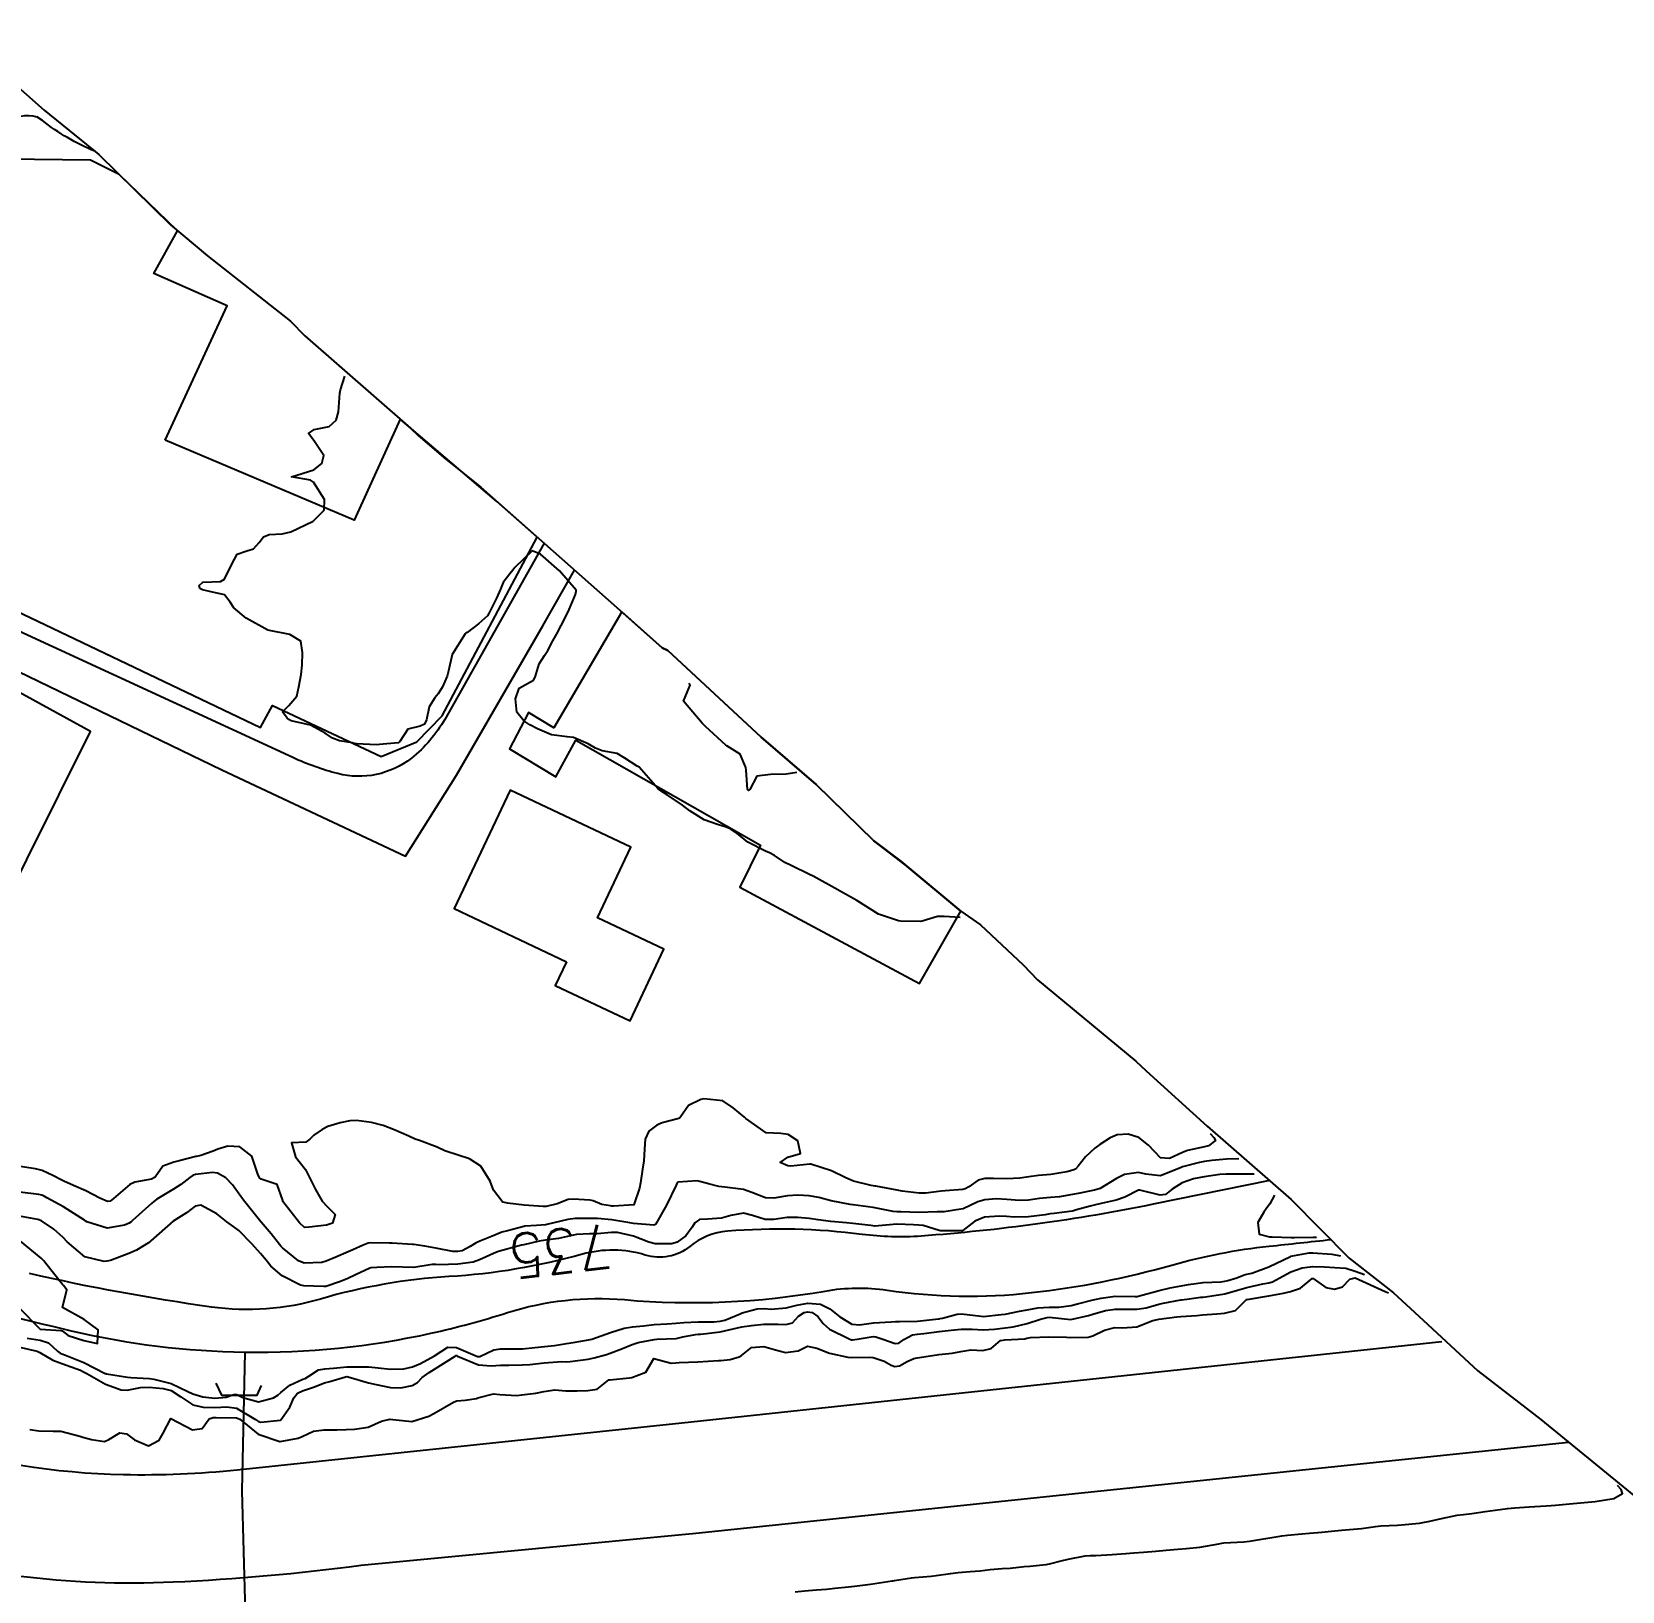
# Model space of a CAD drawing. Header units: metres. Extents: x 307586 to 320046, y 7427249 to 7434250.
# Drawn here: x 317432.6 to 317577.7, y 7432233.3 to 7432375.6 of the extents above; entities that cross this region are included whole.
import ezdxf
from ezdxf.enums import TextEntityAlignment as Align

# ---------------------------------------------------------------- set-up
doc = ezdxf.new("R2010")
doc.units = ezdxf.units.M
doc.header["$MEASUREMENT"] = 0
for name, color, linetype in [('Area', 45, 'Continuous'), ('Cotas', 45, 'Continuous'), ('Curvas de Nivel 1m', 11, 'Continuous'), ('Curvas de Nivel 5m', 15, 'Continuous'), ('Edificações', 30, 'Continuous'), ('Hidrografia', 140, 'Continuous'), ('Pontes_Viadutos_Tubos', 190, 'Continuous'), ('Vias Primárias', 230, 'Continuous')]:
    doc.layers.add(name, color=color, linetype=linetype)
doc.styles.add('Style-STANDARD', font='STANDARD.shx')

msp = doc.modelspace()

# ---------------------------------------------------------------- linework, layer by layer
at = {"layer": 'Area'}
msp.add_polyline3d([(317425.62, 7432375.55, 740.32), (317433.7, 7432368.4, 738.74), (317438.7, 7432364.36, 741.86), (317445.24, 7432357.95, 741.92), (317448.61, 7432355.11, 741.26), (317456.18, 7432349.16, 738.07), (317457.49, 7432347.83, 738.01), (317467.12, 7432339.38, 738.19), (317467.83, 7432338.71, 744.69), (317470.36, 7432336.57, 745.68), (317473.53, 7432334, 745.52), (317485.94, 7432323.03, 752.3), (317490.07, 7432319.34, 745.45), (317490.6, 7432319.11, 745.47), (317499.1, 7432311.22, 742.32), (317504.14, 7432306.89, 741.95), (317509.4, 7432301.75, 741.73), (317511.84, 7432299.9, 741.65), (317517.32, 7432295.34, 741.45), (317519.11, 7432294.08, 742.39), (317523.02, 7432290.44, 737.67), (317524.31, 7432289.07, 737.64), (317533.28, 7432281.65, 738.7), (317534.23, 7432280.78, 737.93), (317539.8, 7432275.72, 739.55), (317547.46, 7432269.04, 734), (317552.76, 7432263.69, 737.47), (317556.8, 7432260.51, 737.51), (317559.11, 7432258.37, 737.4), (317564.49, 7432253.4, 737.51), (317570.23, 7432248.95, 737.41), (317580.89, 7432240.26, 738.86)], dxfattribs=at)
at = {"layer": 'Curvas de Nivel 1m', "flags": 128}
for points, elevation in [([(317517.25, 7432294.76), (317515.81, 7432294.85), (317515.19, 7432294.85), (317513.81, 7432294.42), (317513.66, 7432294.39), (317511.81, 7432294.42), (317511.63, 7432294.44), (317509.81, 7432295.06), (317507.83, 7432296.31), (317506.54, 7432297.03), (317505.84, 7432297.42), (317504.14, 7432298.36), (317503.85, 7432298.52), (317503.53, 7432298.69), (317501.86, 7432299.5), (317501.26, 7432299.78), (317500.34, 7432300.4), (317499.88, 7432300.66), (317499.5, 7432300.8), (317497.89, 7432301.63), (317496.9, 7432302.44), (317496.28, 7432302.83), (317495.91, 7432302.99), (317495.13, 7432303.25), (317493.91, 7432303.66), (317492.61, 7432304.49), (317491.93, 7432305), (317490.53, 7432305.94), (317489.95, 7432306.32), (317489.7, 7432306.53), (317487.97, 7432308.46), (317487.92, 7432308.5), (317487.81, 7432308.55), (317486.69, 7432309.28), (317485.98, 7432309.72), (317484.62, 7432309.96), (317483.99, 7432310.2), (317483.33, 7432310.61), (317482, 7432311.17), (317481.4, 7432311.23), (317480, 7432311.42), (317478.72, 7432311.96), (317478.02, 7432312.33), (317477.45, 7432312.68), (317476.82, 7432313.48), (317476.69, 7432314.69), (317477.05, 7432315.69), (317478.07, 7432316.24), (317478.35, 7432316.39), (317478.49, 7432316.67), (317478.87, 7432317.88), (317479.34, 7432318.66), (317479.65, 7432319.11), (317480.11, 7432319.98), (317480.46, 7432320.64), (317480.87, 7432321.38), (317481.52, 7432322.63), (317482.16, 7432324.23), (317482.25, 7432324.53), (317482.24, 7432324.62), (317480.7, 7432326.39), (317478.98, 7432327.89), (317478.21, 7432328.19), (317476.64, 7432326.69), (317476.45, 7432326.44), (317476.18, 7432326.1), (317475.57, 7432325.31), (317475.32, 7432324.71), (317474.96, 7432323.9), (317474.39, 7432322.72), (317474.31, 7432322.55), (317474.14, 7432322.27), (317473.32, 7432321.53), (317472.28, 7432320.74), (317472.18, 7432320.68), (317472.11, 7432320.63), (317470.93, 7432318.76), (317470.58, 7432317.27), (317470.47, 7432316.76), (317470.05, 7432315.81), (317469.66, 7432315.16), (317469.34, 7432314.78), (317468.84, 7432313.98), (317468.57, 7432312.78), (317468.41, 7432312.39), (317468.01, 7432312.21), (317466.89, 7432311.92), (317466.15, 7432310.82), (317465.99, 7432310.7), (317464.3, 7432310.53), (317463.99, 7432310.52), (317462.24, 7432310.61), (317461.99, 7432310.64), (317461.8, 7432310.68), (317460.66, 7432310.88), (317460, 7432311.1), (317459.33, 7432311.57), (317458.01, 7432312.3), (317456.25, 7432312.7), (317456.02, 7432312.81), (317455.86, 7432312.94), (317455.44, 7432313.53), (317456.03, 7432314.09), (317456.74, 7432314.93), (317456.93, 7432315.8), (317457.16, 7432316.92), (317457.24, 7432317.76), (317457.28, 7432318.92), (317457.13, 7432319.95), (317456.11, 7432320.57), (317454.11, 7432320.96), (317452.13, 7432322.06), (317451.02, 7432323), (317450.67, 7432323.52), (317450.15, 7432324.19), (317448.67, 7432324.51), (317448.16, 7432324.64), (317447.91, 7432324.78), (317447.84, 7432325.03), (317448.17, 7432325.35), (317449.78, 7432325.4), (317450.17, 7432325.62), (317450.81, 7432327), (317451.3, 7432327.89), (317452.2, 7432328.21), (317452.8, 7432328.38), (317453.33, 7432328.97), (317453.7, 7432329.48), (317454.22, 7432329.7), (317455.42, 7432329.75), (317456.22, 7432329.94), (317458.23, 7432330.91), (317459.25, 7432331.9), (317459.28, 7432332.9), (317458.28, 7432334.47), (317458.01, 7432334.64), (317456.28, 7432334.94), (317458.29, 7432335.58), (317459.02, 7432336.18), (317459.22, 7432336.9), (317458.32, 7432338.28), (317457.83, 7432338.92), (317458.34, 7432339.26), (317459.69, 7432339.55), (317460.35, 7432340.11), (317460.55, 7432340.89), (317460.68, 7432342.58), (317460.73, 7432342.88), (317461.14, 7432344.13)], 738), ([(317502.36, 7432307.99), (317501.97, 7432307.91), (317501.39, 7432307.82), (317499.97, 7432307.8), (317498.73, 7432307.65), (317498.09, 7432306.43), (317498.02, 7432306.36), (317497.95, 7432306.35), (317497.87, 7432306.43), (317497.74, 7432308.2), (317497.72, 7432308.43), (317497.2, 7432309.66), (317495.99, 7432310.4), (317495.89, 7432310.46), (317494.02, 7432312.18), (317493.72, 7432312.48), (317492.04, 7432314.5), (317492.62, 7432315.94), (317492.54, 7432316.14)], 739), ([(317540.08, 7432275.04), (317540.42, 7432274.68), (317540.56, 7432274.42), (317539.91, 7432273.92), (317539.56, 7432273.84), (317538.01, 7432273.49), (317537.56, 7432273.32), (317536.37, 7432272.78), (317535.55, 7432272.84), (317534.43, 7432273.99), (317533.57, 7432274.67), (317532.59, 7432275), (317531.58, 7432274.93), (317530.94, 7432274.66), (317530.02, 7432274.04), (317529.56, 7432273.7), (317528.7, 7432272.91), (317528.04, 7432272.07), (317527.79, 7432271.81), (317527.54, 7432271.69), (317527, 7432271.54), (317525.53, 7432271.3), (317524.42, 7432271.22), (317523.53, 7432271.1), (317522.7, 7432270.96), (317521.53, 7432270.91), (317520.3, 7432270.93), (317519.53, 7432270.93), (317518.9, 7432270.8), (317518.05, 7432270.18), (317517.71, 7432270), (317517.52, 7432269.95), (317515.91, 7432269.81), (317515.52, 7432269.78), (317514.12, 7432269.62), (317513.51, 7432269.61), (317511.98, 7432269.79), (317511.52, 7432269.88), (317509.57, 7432270.24), (317509.52, 7432270.24), (317509.15, 7432270.29), (317507.52, 7432270.69), (317506.84, 7432271), (317505.53, 7432271.64), (317503.65, 7432272.25), (317503.54, 7432272.26), (317501.83, 7432272.08), (317501.54, 7432272.09), (317500.83, 7432272.39), (317501.55, 7432272.9), (317502.71, 7432273.21), (317502.47, 7432274.37), (317501.57, 7432274.96), (317500.9, 7432275.06), (317499.57, 7432275.1), (317497.71, 7432276.43), (317497.59, 7432276.54), (317496.56, 7432277.4), (317495.61, 7432278.04), (317493.89, 7432278.2), (317493.61, 7432278.15), (317492.49, 7432277.6), (317491.71, 7432276.5), (317491.65, 7432276.44), (317491.59, 7432276.43), (317490.09, 7432276.02), (317489.58, 7432275.8), (317488.86, 7432275.25), (317488.52, 7432274.54), (317488.46, 7432273.63), (317488.42, 7432272.54), (317488.28, 7432271.79), (317488.11, 7432270.54), (317488, 7432270.05), (317487.49, 7432268.55), (317485.64, 7432268.42), (317485.49, 7432268.42), (317485.36, 7432268.44), (317484.58, 7432268.58), (317483.8, 7432268.9), (317483.5, 7432268.97), (317481.95, 7432269.07), (317481.5, 7432269.02), (317480.5, 7432268.63), (317479.49, 7432268.4), (317479.21, 7432268.38), (317477.49, 7432268.5), (317475.96, 7432268.69), (317475.58, 7432268.78), (317475.49, 7432268.85), (317474.7, 7432269.89), (317474.39, 7432270.71), (317473.53, 7432272.07), (317472.52, 7432272.73), (317471.55, 7432273.03), (317470.26, 7432273.47), (317469.55, 7432273.81), (317467.95, 7432274.4), (317467.56, 7432274.53), (317466.96, 7432274.8), (317465.57, 7432275.42), (317464.63, 7432275.77), (317463.58, 7432276.05), (317462.2, 7432276.23), (317461.58, 7432276.2), (317460.72, 7432276.01), (317459.57, 7432275.68), (317459.05, 7432275.41), (317458.3, 7432274.9), (317457.93, 7432274.54), (317457.56, 7432274.27), (317456.27, 7432274.21), (317456.62, 7432272.92), (317457.53, 7432271.77), (317457.98, 7432270.91), (317458.47, 7432269.94), (317459.07, 7432268.89), (317459.49, 7432268.43), (317460.24, 7432267.65), (317460.02, 7432266.88), (317459.46, 7432266.7), (317457.87, 7432266.49), (317457.46, 7432266.48), (317457.01, 7432266.91), (317455.49, 7432268.86), (317455.47, 7432268.93), (317454.96, 7432270.39), (317453.51, 7432270.87), (317453.39, 7432270.96), (317453.24, 7432271.24), (317452.66, 7432272.97), (317451.55, 7432273.84), (317450.45, 7432273.89), (317449.55, 7432273.62), (317449.11, 7432273.45), (317448.01, 7432273.03), (317447.61, 7432272.96), (317447.54, 7432272.95), (317446.03, 7432272.55), (317445.53, 7432272.43), (317444.54, 7432272.06), (317443.83, 7432271.08), (317443.51, 7432270.87), (317441.99, 7432270.62), (317441.51, 7432270.4), (317440.03, 7432269.12), (317439.73, 7432268.89), (317439.49, 7432268.85), (317438.79, 7432269.14), (317437.5, 7432269.81), (317436.37, 7432270.29), (317435.51, 7432270.69), (317435.19, 7432270.86), (317434.56, 7432271.18), (317433.52, 7432271.66), (317432.9, 7432271.83), (317431.53, 7432272.04)], 737), ([(317542.69, 7432272.75), (317541.55, 7432272.72), (317540.21, 7432272.58), (317539.55, 7432272.48), (317539.09, 7432272.39), (317537.54, 7432272.01), (317537.42, 7432271.95), (317535.53, 7432271.18), (317534.19, 7432271.34), (317533.54, 7432271.49), (317532.25, 7432271.3), (317531.53, 7432270.93), (317530.04, 7432270.04), (317529.52, 7432269.88), (317528.02, 7432269.56), (317527.51, 7432269.47), (317526.32, 7432269.28), (317525.51, 7432269.21), (317524.5, 7432269.11), (317523.51, 7432268.98), (317522.68, 7432268.95), (317521.51, 7432269.03), (317520.59, 7432269.08), (317519.51, 7432269), (317518.87, 7432268.81), (317517.53, 7432268.19), (317517.5, 7432268.18), (317515.8, 7432267.89), (317515.49, 7432267.9), (317515.18, 7432267.91), (317513.49, 7432267.85), (317511.84, 7432267.91), (317511.49, 7432267.91), (317511.15, 7432267.92), (317509.49, 7432268.26), (317509.32, 7432268.29), (317507.5, 7432268.53), (317507.23, 7432268.58), (317505.5, 7432268.92), (317504.36, 7432269.21), (317503.5, 7432269.37), (317502.46, 7432269.41), (317501.5, 7432269.35), (317500.26, 7432269.15), (317499.5, 7432269.17), (317498.26, 7432269.66), (317497.51, 7432269.95), (317495.79, 7432270.16), (317495.51, 7432270.17), (317495.26, 7432270.2), (317494.3, 7432270.47), (317493.52, 7432270.68), (317493.28, 7432270.72), (317491.51, 7432270.6), (317491.45, 7432270.56), (317491.42, 7432270.5), (317491.36, 7432270.35), (317490.49, 7432268.51), (317489.47, 7432266.74), (317489.33, 7432266.68), (317487.48, 7432266.83), (317487.14, 7432266.89), (317485.48, 7432267.18), (317484.17, 7432267.28), (317483.48, 7432267.28), (317482.15, 7432267.28), (317481.48, 7432267.2), (317479.57, 7432266.74), (317479.47, 7432266.72), (317478.62, 7432266.66), (317477.56, 7432266.58), (317477.47, 7432266.57), (317475.97, 7432266.18), (317475.46, 7432266.04), (317474.5, 7432265.66), (317473.45, 7432265.23), (317473.1, 7432265.08), (317472.58, 7432264.73), (317471.83, 7432264.35), (317471.44, 7432264.27), (317470.98, 7432264.29), (317469.44, 7432264.6), (317468.42, 7432264.78), (317467.44, 7432264.92), (317467.31, 7432264.93), (317465.45, 7432265.03), (317465.22, 7432265.04), (317463.45, 7432265.08), (317463.25, 7432265.04), (317462.81, 7432264.85), (317461.86, 7432264.43), (317461.44, 7432264.25), (317460.32, 7432263.76), (317459.43, 7432263.39), (317459.04, 7432263.28), (317457.43, 7432263.22), (317456.91, 7432263.43), (317455.44, 7432264.61), (317455.28, 7432264.77), (317455.16, 7432264.93), (317454.4, 7432265.89), (317453.49, 7432266.96), (317453.46, 7432267), (317451.89, 7432268.98), (317451.5, 7432269.5), (317450.89, 7432270.37), (317450.29, 7432271), (317449.52, 7432271.43), (317449.05, 7432271.48), (317447.52, 7432271.31), (317447.3, 7432271.25), (317446.98, 7432271.04), (317446.16, 7432270.39), (317445.5, 7432269.97), (317443.99, 7432269.07), (317443.7, 7432268.86), (317443.49, 7432268.67), (317442.65, 7432267.91), (317441.76, 7432267.1), (317441.6, 7432266.96), (317441.46, 7432266.88), (317441.04, 7432266.69), (317439.46, 7432266.41), (317437.61, 7432267), (317437.46, 7432267.09), (317437.37, 7432267.15), (317435.48, 7432268.35), (317433.95, 7432269.19), (317433.65, 7432269.35), (317433.5, 7432269.41), (317433.21, 7432269.49), (317431.5, 7432269.71)], 736), ([(317545.93, 7432269.43), (317545.5, 7432268.64), (317545.19, 7432268.17), (317544.98, 7432267.87), (317544.43, 7432266.92), (317544.55, 7432265.87), (317545.47, 7432265.61), (317545.72, 7432265.61), (317547.47, 7432265.55), (317547.75, 7432265.55), (317549.47, 7432265.6), (317549.68, 7432265.59), (317549.78, 7432265.57)], 734), ([(317431.37, 7432259.22), (317433.34, 7432257.2), (317435.26, 7432257.08), (317435.34, 7432257.06), (317435.88, 7432256.62), (317437.33, 7432256.17), (317438.58, 7432255.89), (317438.64, 7432257.14), (317437.36, 7432258.08), (317435.37, 7432259.17), (317435.77, 7432260.79), (317435.48, 7432261.17), (317435.39, 7432261.28), (317433.85, 7432263.19), (317433.66, 7432263.43), (317433.43, 7432263.68), (317431.54, 7432265.22)], 734), ([(317431.33, 7432255.58), (317433.06, 7432255.2), (317433.32, 7432255.07), (317434.51, 7432254.38), (317435.31, 7432254.06), (317437.01, 7432253.45), (317437.3, 7432253.32), (317437.61, 7432253.15), (317439.29, 7432252.17), (317440.74, 7432251.65), (317441.28, 7432251.64), (317442.5, 7432251.87), (317443.29, 7432251.9), (317444.56, 7432251.79), (317445.28, 7432251.59), (317446.17, 7432251.04), (317447.27, 7432250.29), (317448.21, 7432250.07), (317449.26, 7432250.06), (317450.38, 7432250.11), (317451.26, 7432249.98), (317452.99, 7432248.96), (317453.25, 7432248.79), (317453.48, 7432248.72), (317455.25, 7432248.91), (317455.28, 7432248.93), (317456.12, 7432250.07), (317456.49, 7432250.92), (317456.83, 7432251.37), (317457.28, 7432251.58), (317458.27, 7432251.92), (317459.29, 7432252.29), (317459.75, 7432252.42), (317461.19, 7432252.86), (317461.3, 7432252.87), (317461.44, 7432252.86), (317463.29, 7432252.3), (317463.99, 7432252.14), (317465.29, 7432251.89), (317466.24, 7432251.85), (317467.29, 7432252.05), (317467.76, 7432252.32), (317468.2, 7432252.78), (317468.83, 7432253.25), (317469.31, 7432253.54), (317471.2, 7432254.74), (317471.28, 7432254.79), (317471.32, 7432254.79), (317471.42, 7432254.74), (317473.32, 7432253.96), (317474.47, 7432253.86), (317475.32, 7432253.9), (317476.09, 7432253.91), (317477.32, 7432253.93), (317478, 7432253.98), (317479.32, 7432254.13), (317480.93, 7432254.24), (317481.32, 7432254.23), (317481.69, 7432254.24), (317483.32, 7432254.46), (317483.88, 7432254.59), (317485, 7432254.9), (317485.33, 7432255), (317486.47, 7432255.43), (317487.34, 7432255.81), (317487.9, 7432255.99), (317489.35, 7432256.26), (317489.59, 7432256.28), (317491.35, 7432256.36), (317491.47, 7432256.38), (317491.96, 7432256.49), (317493.13, 7432256.71), (317493.36, 7432256.73), (317493.62, 7432256.74), (317495.36, 7432256.95), (317496.57, 7432257.22), (317497.36, 7432257.41), (317498.24, 7432257.54), (317499.37, 7432257.66), (317500.63, 7432257.66), (317501.37, 7432257.62), (317501.96, 7432257.79), (317502.53, 7432258.37), (317503.03, 7432258.71), (317503.38, 7432258.78), (317503.75, 7432258.73), (317504.29, 7432258.35), (317504.76, 7432257.73), (317505.36, 7432257.21), (317507.14, 7432256.31), (317507.35, 7432256.24), (317507.43, 7432256.24), (317507.86, 7432256.3), (317509.16, 7432256.49), (317509.36, 7432256.52), (317509.57, 7432256.51), (317510.2, 7432256.28), (317511.35, 7432255.9), (317511.67, 7432255.93), (317512.14, 7432256.25), (317512.92, 7432256.68), (317513.36, 7432256.75), (317513.94, 7432256.81), (317515.36, 7432256.99), (317516.44, 7432257.12), (317517.36, 7432257.2), (317518.35, 7432257.19), (317519.36, 7432257.15), (317520.41, 7432257.2), (317521.36, 7432257.31), (317522.09, 7432257.41), (317523.37, 7432257.72), (317524.6, 7432258.1), (317525.2, 7432258.27), (317525.38, 7432258.28), (317527.36, 7432258.08), (317528.98, 7432258.46), (317529.38, 7432258.56), (317530.53, 7432258.89), (317531.39, 7432259.03), (317532.36, 7432259.03), (317533.39, 7432259.02), (317534.23, 7432259.14), (317535.4, 7432259.49), (317535.78, 7432259.58), (317537.4, 7432259.87), (317537.47, 7432259.88), (317537.94, 7432259.94), (317539.23, 7432260.11), (317539.4, 7432260.13), (317539.63, 7432260.15), (317541.41, 7432260.42), (317542.55, 7432260.75), (317543.41, 7432260.99), (317544.89, 7432261.33), (317545.42, 7432261.43), (317545.75, 7432261.51), (317546.35, 7432261.84), (317547.43, 7432262.43), (317548.47, 7432262.78), (317549.43, 7432262.92), (317550.51, 7432262.87), (317551.43, 7432262.82), (317552.45, 7432262.75), (317553.31, 7432262.5), (317554.16, 7432262.2)], 736), ([(317432.41, 7432248.04), (317433.23, 7432247.91), (317434.52, 7432247.9), (317435.23, 7432247.88), (317436.95, 7432247.43), (317437.23, 7432247.35), (317438.02, 7432247.14), (317439.22, 7432246.96), (317439.59, 7432247.12), (317440.61, 7432247.73), (317441.23, 7432247.65), (317441.96, 7432247.09), (317443.22, 7432246.55), (317444.21, 7432247.07), (317444.57, 7432247.72), (317445.25, 7432249.05), (317447.24, 7432248.01), (317448.13, 7432248.13), (317448.77, 7432249.01), (317449.13, 7432249.13), (317449.25, 7432249.14), (317449.39, 7432249.14), (317451.25, 7432249.11), (317451.55, 7432248.98), (317453.23, 7432247.63), (317455.2, 7432246.95), (317455.22, 7432246.95), (317456.89, 7432247.26), (317457.23, 7432247.4), (317458.27, 7432247.88), (317459.24, 7432248.01), (317460.39, 7432248.02), (317461.24, 7432248.06), (317462.02, 7432248.08), (317463.25, 7432248.27), (317464.47, 7432248.82), (317465.25, 7432249), (317467.25, 7432248.79), (317468.79, 7432249.25), (317469.26, 7432249.51), (317471.06, 7432250.54), (317471.27, 7432250.64), (317471.35, 7432250.66), (317472.11, 7432250.73), (317473.13, 7432250.87), (317473.28, 7432250.92), (317474.68, 7432251.3), (317475.28, 7432251.23), (317476.81, 7432251.15), (317477.28, 7432251.21), (317478.57, 7432251.37), (317479.29, 7432251.52), (317480.28, 7432251.65), (317481.29, 7432251.57), (317482.33, 7432251.57), (317483.29, 7432251.6), (317484.15, 7432251.73), (317485.23, 7432252.57), (317485.3, 7432252.59), (317487.09, 7432252.77), (317487.31, 7432252.8), (317488.58, 7432253.27), (317489.32, 7432254.53), (317490.9, 7432254.09), (317491.32, 7432254.13), (317491.64, 7432254.17), (317493.32, 7432254.22), (317495.21, 7432254.34), (317495.32, 7432254.34), (317495.43, 7432254.34), (317496.29, 7432254.44), (317497.09, 7432254.67), (317497.33, 7432254.81), (317498.22, 7432255.54), (317499.34, 7432255.62), (317500.43, 7432255.3), (317501.33, 7432255.07), (317502.48, 7432255.22), (317503.34, 7432255.65), (317504.2, 7432255.48), (317505.33, 7432255.01), (317507.01, 7432254.64), (317507.33, 7432254.62), (317508.99, 7432254.64), (317509.33, 7432254.61), (317510.34, 7432254.27), (317510.96, 7432253.9), (317511.32, 7432253.79), (317511.72, 7432253.86), (317512.42, 7432254.25), (317513.05, 7432254.52), (317513.33, 7432254.59), (317514.75, 7432254.8), (317515.33, 7432254.89), (317516.52, 7432255.01), (317517.34, 7432255.17), (317518.23, 7432255.3), (317519.34, 7432255.25), (317520.08, 7432255.42), (317520.94, 7432256.15), (317521.35, 7432256.23), (317523.15, 7432256.33), (317523.36, 7432256.37), (317523.67, 7432256.43), (317525.36, 7432256.5), (317526.97, 7432256.47), (317527.36, 7432256.45), (317528.95, 7432256.47), (317529.36, 7432256.58), (317530.43, 7432257.1), (317531.37, 7432257.34), (317532.07, 7432257.31), (317533.37, 7432257.41), (317534.83, 7432257.98), (317535.26, 7432258.09), (317535.38, 7432258.11), (317537.03, 7432258.31), (317537.38, 7432258.34), (317538.85, 7432258.46), (317539.38, 7432258.51), (317540.69, 7432258.6), (317541.38, 7432258.65), (317542.37, 7432258.9), (317543.34, 7432259.88), (317543.38, 7432259.9), (317543.4, 7432259.91), (317543.44, 7432259.92), (317545.41, 7432260.25), (317546.77, 7432260.48), (317547.41, 7432260.63), (317548.3, 7432260.94), (317549.39, 7432261.81), (317549.41, 7432261.82), (317549.46, 7432261.81), (317550.63, 7432261), (317551.41, 7432260.84), (317552.14, 7432261.05), (317552.82, 7432261.77), (317553.3, 7432261.89), (317556.03, 7432260.65), (317556.35, 7432260.52)], 737), ([(317502.21, 7432233.23), (317503.07, 7432233.32), (317504.15, 7432233.42), (317505.07, 7432233.49), (317505.84, 7432233.56), (317507.08, 7432233.68), (317507.63, 7432233.75), (317509.08, 7432233.95), (317511.05, 7432234.23), (317511.08, 7432234.23), (317511.11, 7432234.23), (317511.27, 7432234.26), (317512.83, 7432234.5), (317513.09, 7432234.53), (317514.63, 7432234.68), (317515.09, 7432234.73), (317516.38, 7432234.91), (317517.09, 7432234.99), (317518.19, 7432235.09), (317519.1, 7432235.16), (317520, 7432235.26), (317521.1, 7432235.36), (317521.83, 7432235.41), (317523.1, 7432235.54), (317523.62, 7432235.59), (317525.11, 7432235.74), (317525.41, 7432235.79), (317526.6, 7432236.08), (317527, 7432236.18), (317527.11, 7432236.21), (317528.67, 7432236.51), (317529.12, 7432236.54), (317529.63, 7432236.56), (317531.12, 7432236.64), (317532.39, 7432236.73), (317533.12, 7432236.78), (317533.98, 7432236.84), (317535.12, 7432236.95), (317536.05, 7432237.03), (317537.12, 7432237.13), (317537.89, 7432237.18), (317539.13, 7432237.31), (317540.86, 7432237.63), (317541.13, 7432237.68), (317541.33, 7432237.7), (317543.13, 7432237.81), (317543.67, 7432237.87), (317544.93, 7432238.06), (317545.14, 7432238.1), (317546.62, 7432238.36), (317547.14, 7432238.41), (317548.43, 7432238.53), (317549.14, 7432238.59), (317550.27, 7432238.67), (317551.15, 7432238.77), (317552.05, 7432238.87), (317553.15, 7432238.96), (317553.88, 7432239.02), (317555.15, 7432239.2), (317555.63, 7432239.25), (317557.16, 7432239.32), (317557.53, 7432239.34), (317559.16, 7432239.51), (317559.31, 7432239.53), (317560.1, 7432239.68), (317561.17, 7432239.92), (317562.59, 7432240.23), (317563.17, 7432240.3), (317563.93, 7432240.38), (317565.17, 7432240.57), (317566.08, 7432240.69), (317567.18, 7432240.84), (317567.85, 7432240.91), (317569.18, 7432240.99), (317570.72, 7432241.09), (317571.18, 7432241.12), (317571.57, 7432241.15), (317573.18, 7432241.28), (317575.18, 7432241.49), (317576.9, 7432241.76), (317577.68, 7432242.22), (317577.56, 7432242.56), (317577.24, 7432242.94)], 738)]:
    msp.add_lwpolyline(points, dxfattribs=dict(at, elevation=elevation))
at = {"layer": 'Curvas de Nivel 5m', "elevation": 735, "flags": 128}
for points in [[(317544.07, 7432271.34), (317543.54, 7432271.33), (317542.09, 7432271.35), (317541.54, 7432271.35), (317540.95, 7432271.32), (317539.53, 7432271.11), (317538.56, 7432270.91), (317537.53, 7432270.56), (317536.61, 7432269.96), (317536, 7432269.49), (317535.51, 7432269.42), (317533.64, 7432269.88), (317533.52, 7432269.87), (317532.29, 7432269.23), (317531.51, 7432268.97), (317530.12, 7432268.65), (317529.5, 7432268.51), (317529.13, 7432268.42), (317527.87, 7432268.07), (317527.59, 7432267.98), (317527.49, 7432267.96), (317525.83, 7432267.75), (317525.49, 7432267.71), (317525.02, 7432267.63), (317523.49, 7432267.44), (317522.19, 7432267.43), (317521.49, 7432267.48), (317520.85, 7432267.51), (317519.49, 7432267.42), (317518.6, 7432267.06), (317517.5, 7432266.19), (317517.49, 7432266.17), (317517.47, 7432266.16), (317515.52, 7432266.16), (317515.47, 7432266.17), (317515.35, 7432266.21), (317513.89, 7432266.65), (317513.48, 7432266.68), (317513.01, 7432266.71), (317511.48, 7432266.78), (317509.81, 7432266.62), (317509.48, 7432266.61), (317509.11, 7432266.66), (317507.48, 7432266.84), (317506.9, 7432266.9), (317505.48, 7432267.02), (317504.3, 7432267.17), (317503.48, 7432267.29), (317502.45, 7432267.4), (317501.48, 7432267.39), (317500.28, 7432267.19), (317499.48, 7432267.19), (317498.33, 7432267.57), (317497.49, 7432267.78), (317496.35, 7432267.57), (317495.48, 7432267.31), (317494.23, 7432267.22), (317493.48, 7432267.21), (317493.06, 7432266.9), (317492.81, 7432266.49), (317492.23, 7432265.72), (317491.45, 7432265.13), (317490.96, 7432264.99), (317489.45, 7432264.97), (317488.85, 7432265.13), (317487.46, 7432265.67), (317486, 7432266.03), (317485.46, 7432266.03), (317484.16, 7432265.9), (317483.46, 7432265.89), (317482.26, 7432265.82), (317481.46, 7432265.66), (317480.61, 7432265.47), (317479.45, 7432265.32), (317478.87, 7432265.24), (317477.45, 7432264.9), (317477.26, 7432264.86), (317476.58, 7432264.68), (317475.69, 7432264.44), (317475.44, 7432264.38), (317474.96, 7432264.22), (317473.43, 7432263.51), (317472.84, 7432263.32), (317471.43, 7432263.12), (317469.73, 7432263.07), (317469.43, 7432263.1), (317469.09, 7432263.11), (317467.42, 7432262.81), (317467.4, 7432262.81), (317465.42, 7432262.89), (317464.04, 7432262.83), (317463.49, 7432262.78), (317463.42, 7432262.76), (317462.1, 7432262.16), (317461.41, 7432261.83), (317460.73, 7432261.55), (317459.4, 7432261.1), (317459.21, 7432261.08), (317457.4, 7432261.15), (317457.1, 7432261.21), (317455.41, 7432262.05), (317454.39, 7432262.95), (317453.95, 7432263.48), (317453.43, 7432264.09), (317452.65, 7432264.97), (317451.45, 7432266.19), (317451, 7432266.52), (317450.37, 7432267), (317449.47, 7432267.73), (317448, 7432268.51), (317447.48, 7432268.43), (317446.69, 7432267.82), (317445.46, 7432267.05), (317443.44, 7432265.25), (317443.35, 7432265.17), (317443.22, 7432265.08), (317442.13, 7432264.4), (317441.43, 7432264.09), (317439.77, 7432263.47), (317439.43, 7432263.39), (317439.19, 7432263.37), (317437.43, 7432263.79), (317435.79, 7432265.17), (317435.45, 7432265.56), (317434.6, 7432266.33), (317433.46, 7432267.08), (317433.14, 7432267.2), (317431.47, 7432267.51)], [(317432.16, 7432256.39), (317433.33, 7432256.19), (317434.1, 7432255.95), (317434.93, 7432255.18), (317435.16, 7432255.01), (317435.32, 7432254.94), (317435.66, 7432254.83), (317437.31, 7432254.16), (317439.27, 7432253.16), (317439.3, 7432253.15), (317439.32, 7432253.15), (317439.4, 7432253.13), (317441.3, 7432252.82), (317441.6, 7432252.8), (317443.3, 7432252.7), (317443.72, 7432252.65), (317445.29, 7432252.23), (317446.8, 7432251.51), (317447.28, 7432251.29), (317448.19, 7432251.02), (317449.27, 7432250.89), (317450.3, 7432250.99), (317451.02, 7432251.24), (317451.28, 7432251.24), (317451.83, 7432250.97), (317453.27, 7432250.58), (317454.62, 7432250.94), (317455.02, 7432251.19), (317455.28, 7432251.41), (317456.12, 7432252.09), (317457.3, 7432252.63), (317457.51, 7432252.7), (317457.84, 7432252.9), (317458.73, 7432253.48), (317459.31, 7432253.59), (317460.09, 7432253.65), (317461.31, 7432253.76), (317462.4, 7432253.76), (317463.31, 7432253.77), (317464.16, 7432253.68), (317465.31, 7432253.54), (317466.52, 7432253.59), (317467.31, 7432253.75), (317468.04, 7432254.06), (317469.32, 7432254.77), (317470.52, 7432255.56), (317471.33, 7432255.54), (317473.23, 7432254.72), (317473.32, 7432254.69), (317473.46, 7432254.72), (317474.72, 7432255.31), (317475.33, 7432255.41), (317476.62, 7432255.39), (317477.33, 7432255.41), (317478.47, 7432255.53), (317479.34, 7432255.61), (317480.27, 7432255.7), (317481.34, 7432255.89), (317481.97, 7432255.99), (317483.35, 7432256.22), (317483.65, 7432256.3), (317484.52, 7432256.58), (317485.36, 7432256.89), (317486.62, 7432257.3), (317487.36, 7432257.41), (317488.39, 7432257.51), (317489.36, 7432257.62), (317490.54, 7432257.68), (317491.37, 7432257.74), (317492.06, 7432257.8), (317493.37, 7432257.86), (317494.78, 7432257.87), (317495.37, 7432257.92), (317495.79, 7432258.03), (317496.84, 7432258.44), (317497.2, 7432258.61), (317497.38, 7432258.69), (317498.75, 7432259.04), (317499.38, 7432259.07), (317500.01, 7432259.03), (317501.38, 7432259.13), (317502.36, 7432259.39), (317503.38, 7432259.56), (317504.52, 7432259.48), (317505.38, 7432259.06), (317506.28, 7432258.32), (317507.37, 7432257.67), (317508.08, 7432257.58), (317509.37, 7432257.77), (317510.98, 7432257.87), (317511.37, 7432257.89), (317511.73, 7432257.9), (317513.37, 7432257.94), (317515.3, 7432258.14), (317515.37, 7432258.15), (317515.42, 7432258.16), (317515.66, 7432258.21), (317517, 7432258.57), (317517.38, 7432258.61), (317519.18, 7432258.37), (317519.38, 7432258.36), (317521, 7432258.53), (317521.38, 7432258.58), (317522.68, 7432258.83), (317523.39, 7432258.97), (317524.36, 7432259.13), (317525.39, 7432259.2), (317526.26, 7432259.22), (317527.39, 7432259.36), (317527.96, 7432259.5), (317529.4, 7432259.87), (317529.54, 7432259.91), (317530.13, 7432260.04), (317531.4, 7432260.22), (317533.23, 7432260.18), (317533.4, 7432260.18), (317533.63, 7432260.23), (317535.41, 7432260.74), (317536.41, 7432260.97), (317537.41, 7432261.15), (317538.08, 7432261.28), (317539.42, 7432261.45), (317541.04, 7432261.53), (317541.42, 7432261.58), (317541.68, 7432261.64), (317542.49, 7432261.89), (317543.16, 7432262.15), (317543.43, 7432262.21), (317543.86, 7432262.31), (317545.43, 7432262.89), (317547.4, 7432263.83), (317547.43, 7432263.85), (317547.44, 7432263.85), (317549.11, 7432264.15), (317549.45, 7432264.17), (317551.18, 7432264.05), (317551.97, 7432263.89)]]:
    msp.add_lwpolyline(points, dxfattribs=at)
at = {"layer": 'Edificações'}
msp.add_lwpolyline([(317444.73, 7432338.3), (317450.39, 7432350.56), (317443.72, 7432353.51), (317445.88, 7432357.41), (317440.54, 7432362.55), (317437.94, 7432363.84), (317427.67, 7432363.95), (317402.73, 7432346.14), (317397.05, 7432341.56, 0.446846), (317396.88, 7432338.35), (317399.83, 7432336.52), (317413.49, 7432330.8), (317425.65, 7432325.35), (317453.45, 7432312.08), (317454.52, 7432314.1), (317464.45, 7432309.44), (317467.71, 7432310.79), (317470.02, 7432313.15), (317478.69, 7432329.44), (317475, 7432332.7), (317466.18, 7432340.21), (317461.99, 7432331.01)], format="xyb", close=True, dxfattribs=at)
at = {"layer": 'Edificações', "elevation": 741.45}
msp.add_lwpolyline([(317517.32, 7432295.34), (317512.25, 7432299.56), (317509.4, 7432301.75), (317504.14, 7432306.89), (317499.1, 7432311.22), (317490.6, 7432319.11), (317490.07, 7432319.34), (317486.39, 7432322.63), (317480.19, 7432312.07), (317477.89, 7432313.45), (317476.14, 7432310.14), (317480.37, 7432307.59), (317482.2, 7432310.94), (317499.06, 7432301.34), (317497.16, 7432297.51), (317513.55, 7432288.73)], close=True, dxfattribs=at)
at = {"layer": 'Edificações'}
msp.add_lwpolyline([(317406.99, 7432302.29), (317411.77, 7432299.88), (317414.01, 7432304.01), (317418.44, 7432301.6), (317415.9, 7432296.53), (317421.77, 7432292.56), (317423.15, 7432295.21), (317421.6, 7432296.01), (317422.4, 7432297.56), (317429.19, 7432294.23), (317437.94, 7432311.71), (317427.98, 7432317.18), (317424.99, 7432311.78), (317423.32, 7432312.87), (317425.04, 7432316.09), (317416.88, 7432320.91)], close=True, dxfattribs=at)
msp.add_lwpolyline([(317481.35, 7432290.71), (317480.33, 7432288.55), (317487.15, 7432285.32), (317490.24, 7432291.85), (317484.17, 7432294.72), (317487.23, 7432301.18), (317476.22, 7432306.38), (317471.11, 7432295.56), (317481.35, 7432290.71)], dxfattribs=at)
at = {"layer": 'Hidrografia', "elevation": 735.42}
msp.add_lwpolyline([(317545.5, 7432270.75), (317534.87, 7432268.59, -0.031911), (317513.71, 7432265.69, -0.05066), (317508.31, 7432265.84, 0.053147), (317496.03, 7432266.13, 0.151745), (317492.61, 7432264.75, -0.250669), (317488.54, 7432263.96, 0.143397), (317482.8, 7432264.03, -0.052989), (317470.63, 7432261.99, 0.055868), (317458.92, 7432259.95, -0.105854), (317448.96, 7432259.22, -0.02211), (317432.36, 7432262.28, -0.06838)], format="xyb", dxfattribs=at)
at = {"layer": 'Hidrografia'}
msp.add_lwpolyline([(317422.64, 7432260.47, 0.008126), (317436.16, 7432257.06, 0.053721), (317452.01, 7432255.1, 0.058696), (317468.99, 7432256.83, 0.022114), (317475.97, 7432258.71, -0.09912), (317486.64, 7432259.89, 0.065663), (317504.95, 7432260.68, -0.080435), (317510.6, 7432260.76, 0.064499), (317523.78, 7432260.53, 0.041679), (317536.58, 7432263.05, -0.042799), (317545.45, 7432264.77, 0.000923), (317551.09, 7432265.38)], format="xyb", dxfattribs=at)
msp.add_lwpolyline([(317452.01, 7432255.1), (317451.73, 7432242.46), (317452.05, 7432231.39), (317452.05, 7432228.27), (317452.05, 7432224.84), (317452.05, 7432221.72), (317451.73, 7432220.31), (317451.89, 7432209.97), (317452.05, 7432204.66), (317451.89, 7432199.67), (317451.42, 7432194.84), (317450.96, 7432191.1), (317450.96, 7432188.29), (317451.89, 7432185.17), (317451.89, 7432181.58), (317452.21, 7432172.95), (317452.52, 7432170.93), (317453.61, 7432169.21), (317455.17, 7432167.96), (317455.95, 7432167.34)], dxfattribs=at)
at = {"layer": 'Pontes_Viadutos_Tubos'}
msp.add_lwpolyline([(317449.38, 7432252.27), (317449.87, 7432251.18), (317453.14, 7432251.18), (317453.53, 7432252.07)], dxfattribs=at)
at = {"layer": 'Vias Primárias'}
for points, elevation in [([(317479.31, 7432328.9), (317470.24, 7432312.83, -0.098102), (317467.2, 7432309.29, -0.233475), (317460.48, 7432307.88, -0.045998), (317456.39, 7432309.34), (317428.98, 7432321.97), (317408.22, 7432331.81), (317395.73, 7432338.18, -0.273609), (317394.91, 7432339.48, -0.047823), (317395.03, 7432341.45, -0.130133), (317395.92, 7432343.44), (317404.58, 7432349.63), (317412.07, 7432354.9), (317421.08, 7432360.89), (317430.22, 7432367.3, -0.218861), (317433.05, 7432367.81)], 748.67), ([(317479.31, 7432328.9), (317470.24, 7432312.83, -0.098102), (317467.2, 7432309.29, -0.233475), (317460.48, 7432307.88, -0.045998), (317456.39, 7432309.34), (317428.98, 7432321.97), (317408.22, 7432331.81), (317395.73, 7432338.18, -0.273609), (317394.91, 7432339.48, -0.047823), (317395.03, 7432341.45, -0.130133), (317395.92, 7432343.44), (317404.58, 7432349.63), (317412.07, 7432354.9), (317421.08, 7432360.89), (317430.22, 7432367.3, -0.218861), (317433.05, 7432367.81)], 748.67), ([(317360.07, 7432343.91, -0.161824), (317361.82, 7432345.07, -0.129287), (317364.12, 7432345.02), (317393.44, 7432334.75), (317404.98, 7432329.7), (317422.03, 7432321.69), (317449.92, 7432308.21), (317466.68, 7432300.35), (317471.31, 7432307.75), (317479.2, 7432321.35), (317482.07, 7432326.45)], 737.44), ([(317360.07, 7432343.91, -0.161824), (317361.82, 7432345.07, -0.129287), (317364.12, 7432345.02), (317393.44, 7432334.75), (317404.98, 7432329.7), (317422.03, 7432321.69), (317449.92, 7432308.21), (317466.68, 7432300.35), (317471.31, 7432307.75), (317479.2, 7432321.35), (317482.07, 7432326.45)], 737.44)]:
    msp.add_lwpolyline(points, format="xyb", dxfattribs=dict(at, elevation=elevation))
for points in [[(317438.32, 7432364.66, -0.068526), (317433.54, 7432367.46), (317433.54, 7432367.46), (317433.05, 7432367.81)], [(317438.32, 7432364.66, -0.068526), (317433.54, 7432367.46), (317433.54, 7432367.46), (317433.05, 7432367.81)], [(317349.28, 7432282.87, -0.021824), (317353.97, 7432282.68), (317353.97, 7432282.68), (317353.97, 7432282.68, -0.108089), (317363.6, 7432278.99), (317382.04, 7432262.99), (317393.08, 7432252.86), (317394.84, 7432251.23), (317400.25, 7432247.3), (317406.23, 7432243.36), (317412.69, 7432239.76, 0.054145), (317417.88, 7432237.56, 0.041686), (317431.26, 7432234.71, 0.042921), (317445.47, 7432234.14, 0.021398), (317462.61, 7432235.66), (317493.16, 7432238.59), (317528.65, 7432242.29), (317572.75, 7432246.9)], [(317349.28, 7432282.87, -0.021824), (317353.97, 7432282.68), (317353.97, 7432282.68), (317353.97, 7432282.68, -0.108089), (317363.6, 7432278.99), (317382.04, 7432262.99), (317393.08, 7432252.86), (317394.84, 7432251.23), (317400.25, 7432247.3), (317406.23, 7432243.36), (317412.69, 7432239.76, 0.054145), (317417.88, 7432237.56, 0.041686), (317431.26, 7432234.71, 0.042921), (317445.47, 7432234.14, 0.021398), (317462.61, 7432235.66), (317493.16, 7432238.59), (317528.65, 7432242.29), (317572.75, 7432246.9)], [(317422.45, 7432246.95, 0.070495), (317440.94, 7432243.94, 0.031527), (317451.32, 7432244.38), (317491.88, 7432248.66), (317561.19, 7432256.06)], [(317422.45, 7432246.95, 0.070495), (317440.94, 7432243.94, 0.031527), (317451.32, 7432244.38), (317491.88, 7432248.66), (317561.19, 7432256.06)]]:
    msp.add_lwpolyline(points, format="xyb", dxfattribs=at)

# ---------------------------------------------------------------- texts
at = {"layer": 'Cotas', "style": 'Style-STANDARD'}
msp.add_text('735', height=4, rotation=186.7724, dxfattribs=at).set_placement((317480.83, 7432264.32, 735), align=Align.MIDDLE_CENTER)

doc.saveas('drawing.dxf')
